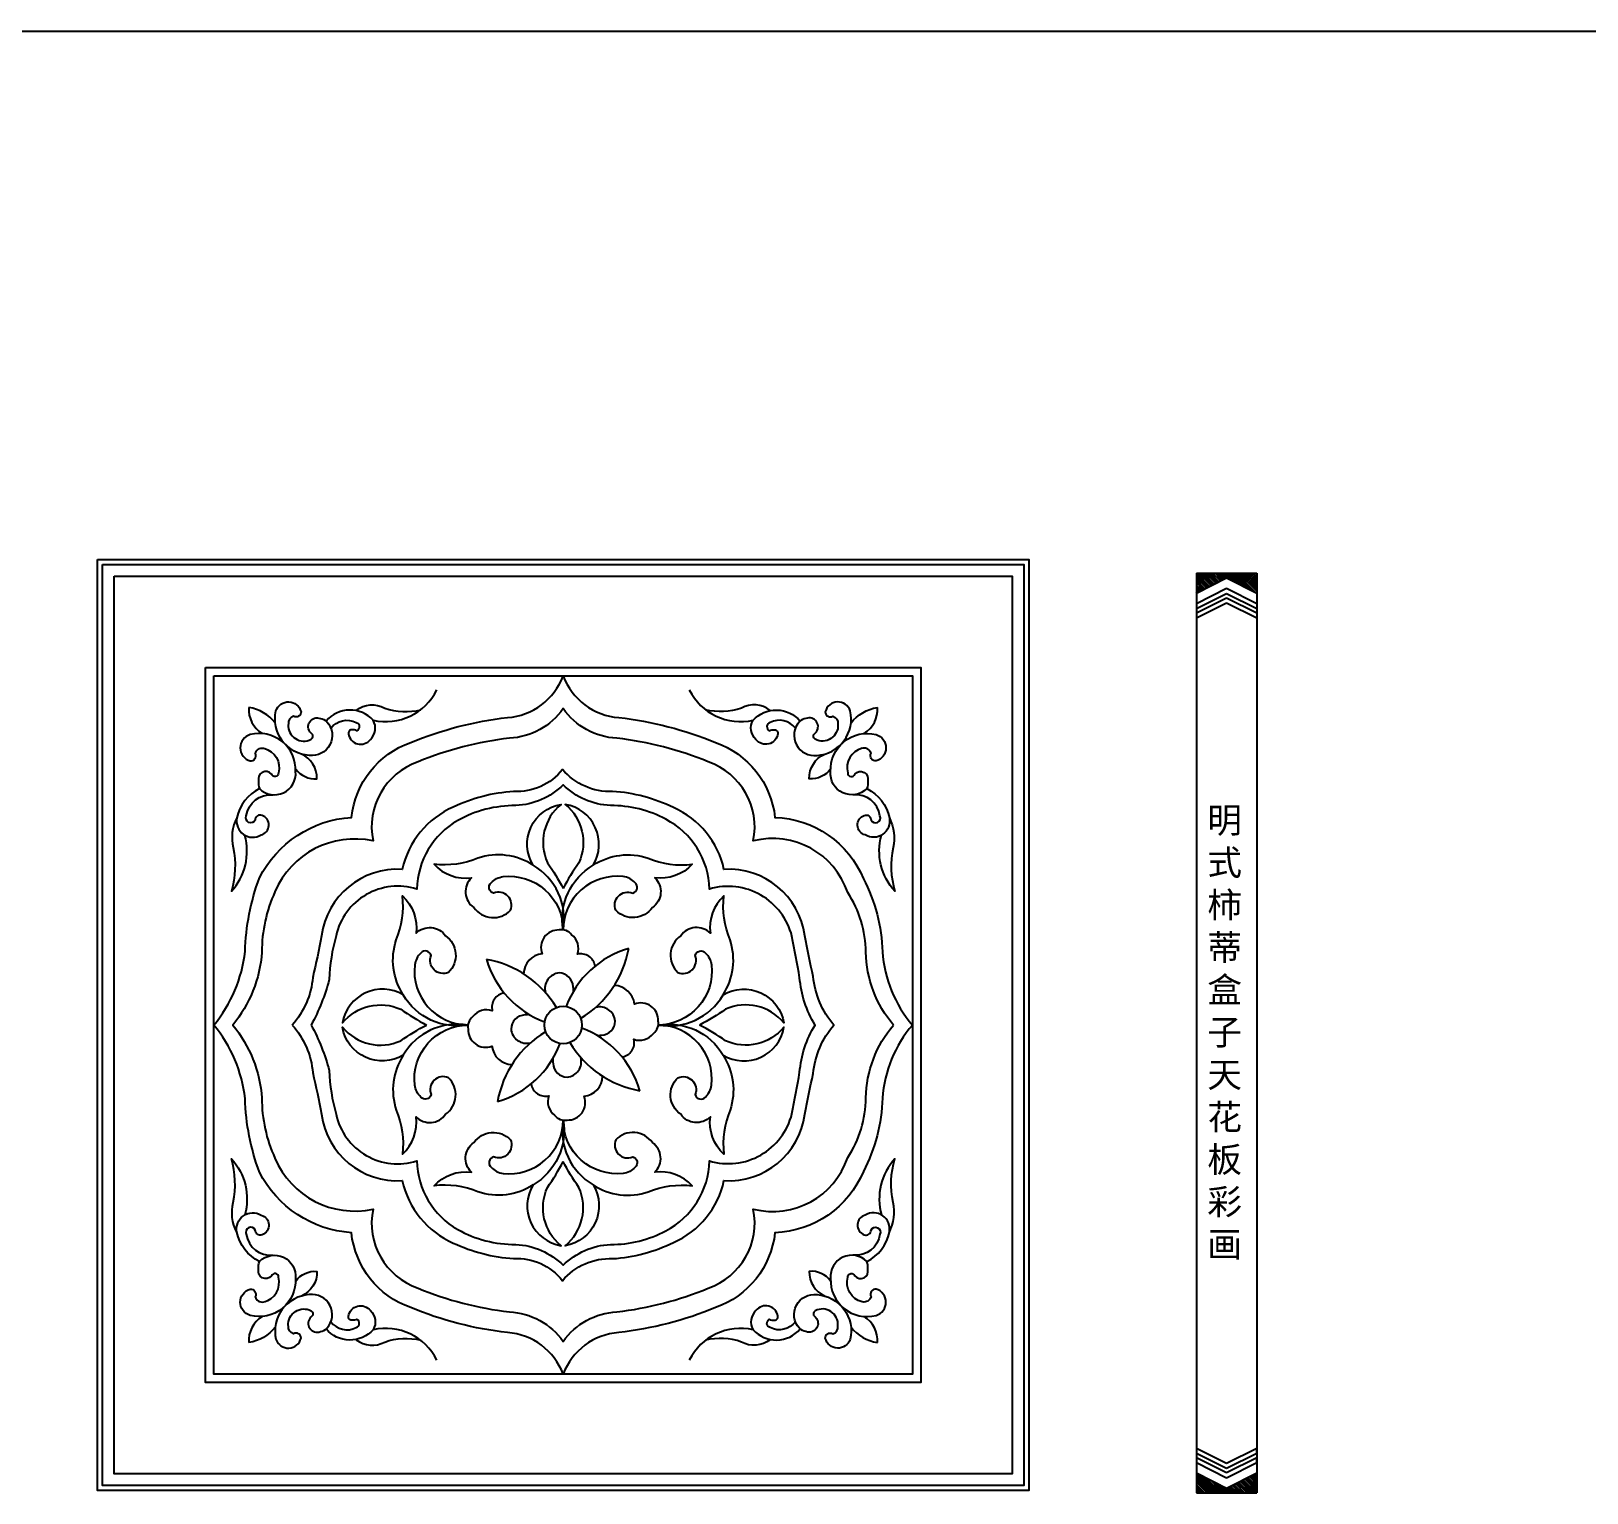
# Model space of a CAD drawing. Extents: x -66030 to 95157, y -13132 to 45879.
# Drawn here: x -27863 to -25992, y 6252 to 8010 of the extents above; entities that cross this region are included whole.
import ezdxf

# ---------------------------------------------------------------- set-up
doc = ezdxf.new("R2010")
doc.units = 0
doc.header["$LTSCALE"] = 100
doc.header["$MEASUREMENT"] = 0
for name, color, linetype in [('3', 11, 'CONTINUOUS'), ('4', 121, 'CONTINUOUS'), ('BH', 21, 'CONTINUOUS'), ('TEXT', 105, 'CONTINUOUS')]:
    doc.layers.add(name, color=color, linetype=linetype)
doc.styles.add('HZ', font='simhei.ttf')

# ---------------------------------------------------------------- blocks, each defined once
blk = doc.blocks.new('A$C7474708E')
at = {"layer": '3'}
for p, q in [((0, 1106.4), (0, 0)), ((0, 1106.4), (0, 1082.4)), ((0, 1106.4), (72.5, 1106.4)), ((72.5, 1106.4), (72.5, 0)), ((72.5, 1106.4), (72.5, 1082.4)), ((0, 1082.4), (36.3, 1100.6)), ((0, 1070), (36.3, 1088.1)), ((36.3, 1100.6), (72.5, 1082.4)), ((36.3, 1088.1), (72.5, 1070)), ((0, 1063.8), (36.3, 1081.9)), ((0, 1058.6), (36.3, 1076.8)), ((0, 1052.4), (36.3, 1070.6)), ((0, 1070), (0, 1063.8)), ((36.3, 1081.9), (72.5, 1063.8)), ((36.3, 1076.8), (72.5, 1058.6)), ((36.3, 1070.6), (72.5, 1052.4)), ((72.5, 1070), (72.5, 1063.8)), ((0, 1058.6), (0, 1052.4)), ((72.5, 1058.6), (72.5, 1052.4)), ((0, 54), (36.3, 35.9)), ((0, 47.8), (36.3, 29.6)), ((0, 42.7), (36.3, 24.5)), ((36.3, 35.9), (72.5, 54)), ((36.3, 29.6), (72.5, 47.8)), ((36.3, 24.5), (72.5, 42.7)), ((72.5, 47.8), (72.5, 54)), ((72.5, 36.4), (72.5, 42.7)), ((0, 36.4), (36.3, 18.3)), ((0, 24), (36.3, 5.9)), ((36.3, 18.3), (72.5, 36.4)), ((36.3, 5.9), (72.5, 24)), ((72.5, 0), (72.5, 24)), ((0, 0), (72.5, 0))]:
    blk.add_line(p, q, dxfattribs=at)
at = {"layer": 'BH'}
for p, q in [((15.8, 1090.3), (0, 1106.2)), ((17.7, 1091.3), (2.6, 1106.4)), ((19.6, 1092.2), (5.4, 1106.4)), ((21.5, 1093.2), (8.2, 1106.4)), ((23.4, 1094.1), (11.1, 1106.4)), ((25.3, 1095.1), (13.9, 1106.4)), ((27.1, 1096), (16.7, 1106.4)), ((29, 1096.9), (19.5, 1106.4)), ((30.9, 1097.9), (22.4, 1106.4)), ((32.8, 1098.8), (25.2, 1106.4)), ((34.7, 1099.8), (28, 1106.4)), ((37.2, 1100.1), (30.9, 1106.4)), ((42.9, 1097.2), (33.7, 1106.4)), ((48.5, 1094.4), (36.5, 1106.4)), ((54.2, 1091.6), (39.3, 1106.4)), ((59.8, 1088.8), (42.2, 1106.4)), ((65.5, 1085.9), (45, 1106.4)), ((71.2, 1083.1), (47.8, 1106.4)), ((72.5, 1084.6), (50.7, 1106.4)), ((72.5, 1087.4), (53.5, 1106.4)), ((72.5, 1090.2), (56.3, 1106.4)), ((72.5, 1093.1), (59.1, 1106.4)), ((72.5, 1095.9), (62, 1106.4)), ((72.5, 1098.7), (64.8, 1106.4)), ((72.5, 1101.5), (67.6, 1106.4)), ((72.5, 1104.4), (70.5, 1106.4)), ((13.9, 1089.4), (0, 1103.3)), ((12.1, 1088.5), (0, 1100.5)), ((10.2, 1087.5), (0, 1097.7)), ((8.3, 1086.6), (0, 1094.9)), ((6.4, 1085.6), (0, 1092)), ((4.5, 1084.7), (0, 1089.2)), ((2.6, 1083.7), (0, 1086.4)), ((0.7, 1082.8), (0, 1083.5)), ((21.3, 0), (0, 21.3)), ((24.1, 0), (0.2, 23.9)), ((26.9, 0), (5.8, 21.1)), ((72.5, 8.2), (61.9, 18.7)), ((72.5, 11), (63.8, 19.7)), ((72.5, 13.8), (65.7, 20.6)), ((72.5, 16.6), (67.6, 21.6)), ((72.5, 19.5), (69.5, 22.5)), ((72.5, 22.3), (71.4, 23.4)), ((18.4, 0), (0, 18.4)), ((15.6, 0), (0, 15.6)), ((12.8, 0), (0, 12.8)), ((9.9, 0), (0, 9.9)), ((7.1, 0), (0, 7.1)), ((4.3, 0), (0, 4.3)), ((1.5, 0), (0, 1.5)), ((29.7, 0), (11.5, 18.3)), ((32.6, 0), (17.2, 15.4)), ((35.4, 0), (22.8, 12.6)), ((38.2, 0), (28.5, 9.8)), ((41.1, 0), (34.1, 6.9)), ((43.9, 0), (37.4, 6.5)), ((46.7, 0), (39.3, 7.4)), ((49.5, 0), (41.2, 8.3)), ((52.4, 0), (43.1, 9.3)), ((55.2, 0), (45, 10.2)), ((58, 0), (46.9, 11.2)), ((60.9, 0), (48.7, 12.1)), ((63.7, 0), (50.6, 13.1)), ((66.5, 0), (52.5, 14)), ((69.3, 0), (54.4, 14.9)), ((72.2, 0), (56.3, 15.9)), ((72.5, 2.5), (58.2, 16.8)), ((72.5, 5.3), (60.1, 17.8))]:
    blk.add_line(p, q, dxfattribs=at)

msp = doc.modelspace()

# ---------------------------------------------------------------- linework, layer by layer
at = {"layer": '3', "color": 2}
msp.add_line((-66009.4, 8010), (95156.9, 8010), dxfattribs=at)
at = {"layer": '4'}
for points in [[(-27777.2, 7368.5), (-26669.2, 7368.5), (-26669.2, 6260.5), (-27777.2, 6260.5)], [(-27643.2, 7234.5), (-26803.2, 7234.5), (-26803.2, 6394.5), (-27643.2, 6394.5)]]:
    msp.add_lwpolyline(points, close=True, dxfattribs=at)
for points in [[(-26803.2, 6814.5, 0.159198), (-26839.1, 6726.6, -0.11181), (-26862.1, 6638.5, -0.294125), (-26968.5, 6564.7, -0.287517), (-27039.9, 6474.6, -0.069767), (-27156.2, 6444.6, 0.293588), (-27223.2, 6394.5, 0.293588), (-27290.2, 6444.6, -0.069767), (-27406.6, 6474.6, -0.287517), (-27477.9, 6564.7, -0.264436), (-27588.6, 6637.6, -0.081731), (-27605.7, 6726, 0.143432), (-27643.2, 6814.5, 0.143432), (-27605.7, 6903, -0.081731), (-27588.6, 6991.4, -0.264436), (-27477.9, 7064.3, -0.287517), (-27406.6, 7154.3, -0.069767), (-27290.2, 7184.3, 0.293588), (-27223.2, 7234.5, 0.293588), (-27156.2, 7184.3, -0.069767), (-27039.9, 7154.3, -0.287517), (-26968.5, 7064.3, -0.294125), (-26862.1, 6990.5, -0.11181), (-26839.1, 6902.4, 0.159198)], [(-26825.8, 6814.5, -0.17427), (-26859.1, 6902.1, 0.143908), (-26880.9, 6973.8, 0.391984), (-26994.5, 7035.9, 0.375739), (-27048.8, 7131, 0.069886), (-27158.6, 7159.4, -0.232225), (-27223.2, 7195.2, -0.232225), (-27287.9, 7159.4, 0.069886), (-27397.7, 7131, 0.375739), (-27451.9, 7035.9, 0.361755), (-27569.8, 6974.7, 0.109267), (-27585.6, 6902.2, -0.156266), (-27620.7, 6814.5, -0.156266), (-27585.6, 6726.7, 0.109267), (-27569.8, 6654.3, 0.361755), (-27451.9, 6593.1, 0.375739), (-27397.7, 6498, 0.069886), (-27287.9, 6469.5, -0.232225), (-27223.2, 6433.8, -0.232225), (-27158.6, 6469.5, 0.069886), (-27048.8, 6498, 0.375739), (-26994.5, 6593.1, 0.391984), (-26880.9, 6655.2, 0.143908), (-26859.1, 6726.8, -0.17427)], [(-27549, 6814.5, -0.159579), (-27524.3, 6757.2, -0.008656), (-27513.8, 6707.3, 0.39509), (-27416.7, 6627.3, 0.238867), (-27355.4, 6552.3, 0.093297), (-27282.8, 6533.5, -0.246914), (-27224, 6507, -0.233586), (-27163.7, 6533.5, 0.098891), (-27090.6, 6553, 0.24221), (-27029.8, 6627.3, 0.39509), (-26932.6, 6707.3, -0.008632), (-26922.5, 6756, -0.157369), (-26897.5, 6814.5, -0.157369), (-26922.5, 6873, -0.008632), (-26932.6, 6921.7, 0.39509), (-27029.8, 7001.7, 0.24221), (-27090.6, 7076, 0.098891), (-27163.7, 7095.4, -0.233586), (-27224, 7121.9, -0.246914), (-27282.8, 7095.4, 0.093297), (-27355.4, 7076.7, 0.238867), (-27416.7, 7001.7, 0.39509), (-27513.8, 6921.7, -0.008656), (-27524.3, 6871.8, -0.159579)], [(-27526.2, 6814.5, -0.055705), (-27504.5, 6759.7, 0.060628), (-27496.3, 6707.1, 0.440362), (-27399.2, 6651, 0.262485), (-27350, 6568.5, 0.127745), (-27280.2, 6550.5, -0.185669), (-27223.2, 6525.6, -0.185669), (-27166.3, 6550.5, 0.126063), (-27099.7, 6567.1, 0.275018), (-27047.3, 6651, 0.426865), (-26948.1, 6707.6, 0.005625), (-26938.8, 6757.6, -0.116381), (-26920.3, 6814.5, -0.116381), (-26938.8, 6871.4, 0.005625), (-26948.1, 6921.3, 0.426865), (-27047.3, 6978, 0.275018), (-27099.7, 7061.9, 0.126063), (-27166.3, 7078.5, -0.185669), (-27223.2, 7103.4, -0.185669), (-27280.2, 7078.5, 0.127745), (-27350, 7060.5, 0.262485), (-27399.2, 6978, 0.440362), (-27496.3, 6921.9, 0.060628), (-27504.5, 6869.3, -0.055705)]]:
    msp.add_lwpolyline(points, format="xyb", close=True, dxfattribs=at)
for points in [[(-27569.5, 7178.1, 0.18244), (-27601.2, 7196.5, 0.181893)], [(-27553.8, 7175.9, 0.585307), (-27526.3, 7158.2, 0.60131), (-27526.8, 7165.9, -0.811957), (-27515.2, 7183.2, -0.162859), (-27507.4, 7179.3, -0.701962), (-27528.6, 7138.8, -0.461752), (-27568.6, 7192.5, -0.748279), (-27538.5, 7191.3, -0.591972), (-27547.5, 7185.8, 0.40606), (-27553.7, 7176.3)], [(-27502.6, 7171.4, -0.368536), (-27472.1, 7178.4, -0.659645), (-27471.2, 7168.5, 0.134773), (-27477.6, 7169.5, 0.460794), (-27481.5, 7164.7, 0.658878), (-27455.1, 7157.9, 0.356102), (-27451.8, 7181, 0.453874), (-27508.3, 7180.1, 0.453874)], [(-27472.1, 7193, -0.300206), (-27437.7, 7195.8, 0.148912), (-27394.4, 7193.7, 0.148912)], [(-26974.4, 7193, 0.300206), (-27008.8, 7195.8, -0.148912), (-27052.1, 7193.7, -0.148912)], [(-26943.9, 7171.4, 0.368536), (-26974.3, 7178.4, 0.659645), (-26975.3, 7168.5, -0.134773), (-26968.9, 7169.5, -0.460794), (-26965, 7164.7, -0.658878), (-26991.4, 7157.9, -0.356102), (-26994.7, 7181, -0.453874), (-26938.2, 7180.1, -0.453874)], [(-26892.7, 7175.9, -0.585307), (-26920.1, 7158.2, -0.60131), (-26919.7, 7165.9, 0.811957), (-26931.3, 7183.2, 0.162859), (-26939.1, 7179.3, 0.701962), (-26917.9, 7138.8, 0.461752), (-26877.9, 7192.5, 0.748279), (-26907.9, 7191.3, 0.591972), (-26899, 7185.8, -0.40606), (-26892.7, 7176.3)], [(-26877, 7178.1, -0.18244), (-26845.3, 7196.5, -0.181893)], [(-27582.9, 7147.4, -0.413354), (-27565.5, 7117.8, -0.832811), (-27574.1, 7116.3, 0.802164), (-27589.5, 7108.1, 0.111674), (-27588.5, 7098.8, 0.701962), (-27545, 7119.4, 0.504419), (-27599.7, 7163.8, 0.748279), (-27599.7, 7132.1, 0.591972), (-27593.6, 7141.3, -0.40606), (-27583.4, 7147.4)], [(-26863.6, 7147.4, 0.413354), (-26881, 7117.8, 0.832811), (-26872.3, 7116.3, -0.802164), (-26856.9, 7108.1, -0.111674), (-26858, 7098.8, -0.701962), (-26901.5, 7119.4, -0.504419), (-26846.8, 7163.8, -0.748279), (-26846.8, 7132.1, -0.591972), (-26852.9, 7141.3, 0.40606), (-26863.1, 7147.4)], [(-27544.9, 7122.4, 0.259651), (-27519.3, 7110.8, 0.300111), (-27538, 7140.4, 0.300111)], [(-26901.5, 7122.4, -0.259651), (-26927.2, 7110.8, -0.300111), (-26908.5, 7140.4, -0.300111)], [(-27588.5, 7098.8, 0.235657), (-27615.6, 7063.6, 0.655294), (-27586.4, 7043.2, 0.740322), (-27585.4, 7066.7, 0.536679), (-27593.6, 7061, -0.991777), (-27604.3, 7066.1, -0.410661), (-27572.1, 7091.2)], [(-26858, 7098.8, -0.235657), (-26830.9, 7063.6, -0.655294), (-26860, 7043.2, -0.740322), (-26861.1, 7066.7, -0.536679), (-26852.9, 7061, 0.991777), (-26842.2, 7066.1, 0.410661), (-26874.3, 7091.2)], [(-27259.4, 7006.8, -0.530033), (-27225.8, 7079.9, 0.340639), (-27242.1, 7009.7, -0.031832), (-27223.2, 6978.6)], [(-27187.1, 7006.8, 0.530033), (-27220.7, 7079.9, -0.340639), (-27204.4, 7009.7, 0.031832), (-27223.2, 6978.6)], [(-27615.6, 7063.6, 0.17972), (-27620.2, 7027.9, -0.124848), (-27622.2, 6975.3, 0.257372), (-27606.1, 7042.8, 0.257372)], [(-26830.9, 7063.6, -0.17972), (-26826.3, 7027.9, 0.124848), (-26824.3, 6975.3, -0.257372), (-26840.4, 7042.8, -0.257372)], [(-27223.2, 6928.9, 0.31182), (-27259.4, 7006.8, 0.229066), (-27325.7, 7015.2, -0.128945), (-27378.5, 7007.8, 0.242744), (-27333.6, 6991.5, 0.473364), (-27330.6, 6955.9, 0.47493), (-27286.6, 6952.5, 0.673205), (-27306.9, 6973.2, -0.619982), (-27309.8, 6985.6, -0.179227), (-27295.5, 6993, -0.445938), (-27223.2, 6928.9)], [(-27223.2, 6928.9, -0.31182), (-27187.1, 7006.8, -0.229066), (-27120.8, 7015.2, 0.128945), (-27067.9, 7007.8, -0.242744), (-27112.9, 6991.5, -0.473364), (-27115.9, 6955.9, -0.47493), (-27159.9, 6952.5, -0.673205), (-27139.6, 6973.2, 0.619982), (-27136.6, 6985.6, 0.179227), (-27151, 6993, 0.445938), (-27223.2, 6928.9)], [(-27337.7, 6814.5, -0.31182), (-27415.5, 6850.7, -0.229066), (-27423.9, 6916.9, 0.128945), (-27416.5, 6969.8, -0.242744), (-27400.2, 6924.8, -0.473364), (-27364.7, 6921.8, -0.47493), (-27361.2, 6877.8, -0.673205), (-27382, 6898.1, 0.619982), (-27394.3, 6901.1, 0.179227), (-27401.7, 6886.7, 0.445938), (-27337.7, 6814.5)], [(-27108.8, 6814.5, 0.31182), (-27030.9, 6850.7, 0.229066), (-27022.5, 6916.9, -0.128945), (-27029.9, 6969.8, 0.242744), (-27046.2, 6924.8, 0.473364), (-27081.8, 6921.8, 0.47493), (-27085.3, 6877.8, 0.673205), (-27064.5, 6898.1, -0.619982), (-27052.2, 6901.1, -0.179227), (-27044.8, 6886.7, -0.445938), (-27108.8, 6814.5)], [(-27184.8, 6885.4, 0.437297), (-27206.1, 6899.6, 0.328068), (-27213, 6923, 0.282557), (-27228, 6928.8, 0.539408), (-27248.5, 6900.2, 0.372795), (-27270.8, 6876.1, 0.372795)], [(-27210.7, 6855.2, 0.054438), (-27211.1, 6860.6, 0.392202), (-27228, 6877.1, 0.464889), (-27244.5, 6853.6, 0.464889)], [(-27415.5, 6850.7, 0.530033), (-27488.6, 6817, -0.340639), (-27418.5, 6833.4, 0.031832), (-27387.4, 6814.5)], [(-27294.1, 6853, 0.437297), (-27308.4, 6831.6, 0.328068), (-27331.8, 6824.7, 0.282557), (-27337.5, 6809.7, 0.539408), (-27308.9, 6789.2, 0.372795), (-27284.9, 6766.9, 0.372795)], [(-27152.4, 6776, 0.437297), (-27138.1, 6797.3, 0.328068), (-27114.7, 6804.3, 0.282557), (-27108.9, 6819.3, 0.539408), (-27137.5, 6839.7, 0.372795), (-27161.6, 6862.1, 0.372795)], [(-27030.9, 6850.7, -0.530033), (-26957.8, 6817, 0.340639), (-27028, 6833.4, -0.031832), (-27059.1, 6814.5)], [(-27182.5, 6802, 0.054438), (-27177.2, 6802.4, 0.392202), (-27160.6, 6819.3, 0.464889), (-27184.1, 6835.7, 0.464889)], [(-27415.5, 6778.3, -0.530033), (-27488.6, 6811.9, 0.340639), (-27418.5, 6795.6, -0.031832), (-27387.4, 6814.5)], [(-27337.7, 6814.5, 0.31182), (-27415.5, 6778.3, 0.229066), (-27423.9, 6712.1, -0.128945), (-27416.5, 6659.2, 0.242744), (-27400.2, 6704.2, 0.473364), (-27364.7, 6707.1, 0.47493), (-27361.2, 6751.1, 0.673205), (-27382, 6730.9, -0.619982), (-27394.3, 6727.9, -0.179227), (-27401.7, 6742.2, -0.445938), (-27337.7, 6814.5)], [(-27264, 6827, 0.054438), (-27269.3, 6826.6, 0.392202), (-27285.9, 6809.7, 0.464889), (-27262.4, 6793.2, 0.464889)], [(-27108.8, 6814.5, -0.31182), (-27030.9, 6778.3, -0.229066), (-27022.5, 6712.1, 0.128945), (-27029.9, 6659.2, -0.242744), (-27046.2, 6704.2, -0.473364), (-27081.8, 6707.1, -0.47493), (-27085.3, 6751.1, -0.673205), (-27064.5, 6730.9, 0.619982), (-27052.2, 6727.9, 0.179227), (-27044.8, 6742.2, 0.445938), (-27108.8, 6814.5)], [(-27030.9, 6778.3, 0.530033), (-26957.8, 6811.9, -0.340639), (-27028, 6795.6, 0.031832), (-27059.1, 6814.5)], [(-27235.7, 6773.7, 0.054438), (-27235.4, 6768.4, 0.392202), (-27218.5, 6751.8, 0.464889), (-27202, 6775.3, 0.464889)], [(-27226.7, 6791.9, 0.005264), (-27227.1, 6791.5, 0.005264)], [(-27261.7, 6743.6, 0.437297), (-27240.4, 6729.4, 0.328068), (-27233.5, 6706, 0.282557), (-27218.5, 6700.2, 0.539408), (-27198, 6728.8, 0.372795), (-27175.7, 6752.9, 0.372795)], [(-27223.2, 6700.1, -0.31182), (-27259.4, 6622.2, -0.229066), (-27325.7, 6613.8, 0.128945), (-27378.5, 6621.2, -0.242744), (-27333.6, 6637.5, -0.473364), (-27330.6, 6673, -0.47493), (-27286.6, 6676.5, -0.673205), (-27306.9, 6655.8, 0.619982), (-27309.8, 6643.4, 0.179227), (-27295.5, 6636, 0.445938), (-27223.2, 6700.1)], [(-27223.2, 6700.1, 0.31182), (-27187.1, 6622.2, 0.229066), (-27120.8, 6613.8, -0.128945), (-27067.9, 6621.2, 0.242744), (-27112.9, 6637.5, 0.473364), (-27115.9, 6673, 0.47493), (-27159.9, 6676.5, 0.673205), (-27139.6, 6655.8, -0.619982), (-27136.6, 6643.4, -0.179227), (-27151, 6636, -0.445938), (-27223.2, 6700.1)], [(-27615.6, 6565.4, -0.17972), (-27620.2, 6601.1, 0.124848), (-27622.2, 6653.7, -0.257372), (-27606.1, 6586.1, -0.257372)], [(-27259.4, 6622.2, 0.530033), (-27225.8, 6549.1, -0.340639), (-27242.1, 6619.2, 0.031832), (-27223.2, 6650.3)], [(-27187.1, 6622.2, -0.530033), (-27220.7, 6549.1, 0.340639), (-27204.4, 6619.2, -0.031832), (-27223.2, 6650.3)], [(-26830.9, 6565.4, 0.17972), (-26826.3, 6601.1, -0.124848), (-26824.3, 6653.7, 0.257372), (-26840.4, 6586.1, 0.257372)], [(-27588.5, 6530.1, -0.235657), (-27615.6, 6565.4, -0.655294), (-27586.4, 6585.8, -0.740322), (-27585.4, 6562.3, -0.536679), (-27593.6, 6567.9, 0.991777), (-27604.3, 6562.8, 0.410661), (-27572.1, 6537.8)], [(-26858, 6530.1, 0.235657), (-26830.9, 6565.4, 0.655294), (-26860, 6585.8, 0.740322), (-26861.1, 6562.3, 0.536679), (-26852.9, 6567.9, -0.991777), (-26842.2, 6562.8, -0.410661), (-26874.3, 6537.8)], [(-27582.9, 6481.5, 0.413354), (-27565.5, 6511.1, 0.832811), (-27574.1, 6512.7, -0.802164), (-27589.5, 6520.8, -0.111674), (-27588.5, 6530.1, -0.701962), (-27545, 6509.6, -0.504419), (-27599.7, 6465.2, -0.748279), (-27599.7, 6496.9, -0.591972), (-27593.6, 6487.7, 0.40606), (-27583.4, 6481.5)], [(-26863.6, 6481.5, -0.413354), (-26881, 6511.1, -0.832811), (-26872.3, 6512.7, 0.802164), (-26856.9, 6520.8, 0.111674), (-26858, 6530.1, 0.701962), (-26901.5, 6509.6, 0.504419), (-26846.8, 6465.2, 0.748279), (-26846.8, 6496.9, 0.591972), (-26852.9, 6487.7, -0.40606), (-26863.1, 6481.5)], [(-27544.9, 6506.6, -0.259651), (-27519.3, 6518.2, -0.300111), (-27538, 6488.5, -0.300111)], [(-26901.5, 6506.6, 0.259651), (-26927.2, 6518.2, 0.300111), (-26908.5, 6488.5, 0.300111)], [(-27553.8, 6453.1, -0.585307), (-27526.3, 6470.8, -0.60131), (-27526.8, 6463.1, 0.811957), (-27515.2, 6445.8, 0.162859), (-27507.4, 6449.7, 0.701962), (-27528.6, 6490.2, 0.461752), (-27568.6, 6436.5, 0.748279), (-27538.5, 6437.7, 0.591972), (-27547.5, 6443.2, -0.40606), (-27553.7, 6452.6)], [(-27502.6, 6457.6, 0.368536), (-27472.1, 6450.6, 0.659645), (-27471.2, 6460.5, -0.134773), (-27477.6, 6459.5, -0.460794), (-27481.5, 6464.2, -0.658878), (-27455.1, 6471.1, -0.356102), (-27451.8, 6448, -0.453874), (-27508.3, 6448.9, -0.453874)], [(-26943.9, 6457.6, -0.368536), (-26974.3, 6450.6, -0.659645), (-26975.3, 6460.5, 0.134773), (-26968.9, 6459.5, 0.460794), (-26965, 6464.2, 0.658878), (-26991.4, 6471.1, 0.356102), (-26994.7, 6448, 0.453874), (-26938.2, 6448.9, 0.453874)], [(-26892.7, 6453.1, 0.585307), (-26920.1, 6470.8, 0.60131), (-26919.7, 6463.1, -0.811957), (-26931.3, 6445.8, -0.162859), (-26939.1, 6449.7, -0.701962), (-26917.9, 6490.2, -0.461752), (-26877.9, 6436.5, -0.748279), (-26907.9, 6437.7, -0.591972), (-26899, 6443.2, 0.40606), (-26892.7, 6452.6)], [(-27569.5, 6450.9, -0.18244), (-27601.2, 6432.5, -0.181893)], [(-27472.1, 6435.9, 0.300206), (-27437.7, 6433.2, -0.148912), (-27394.4, 6435.3, -0.148912)], [(-26974.4, 6435.9, -0.300206), (-27008.8, 6433.2, 0.148912), (-27052.1, 6435.3, 0.148912)], [(-26877, 6450.9, 0.18244), (-26845.3, 6432.5, 0.181893)]]:
    msp.add_lwpolyline(points, format="xyb", dxfattribs=at)
msp.add_circle((-27223.2, 6814.5), 22.6, dxfattribs=at)
for centre, radius, start, end in [((-27436.9, 7248.8), 69.4, 257.5973, 333.1626), ((-27009.6, 7248.8), 69.4, 206.8374, 282.4027), ((-27566.6, 7194.5), 34.9, 176.8274, 237.6716), ((-26879.9, 7194.5), 34.9, 302.3284, 3.1726), ((-27112.3, 6796.6), 114.6, 106.2092, 159.4823), ((-27265.9, 6928.3), 123.5, 301.0583, 349.8949), ((-27337.1, 6771.8), 123.5, 31.0583, 79.8949), ((-27205.3, 6925.5), 114.6, 196.2092, 249.4823), ((-27180.6, 6700.6), 123.5, 121.0583, 169.8949), ((-27109.4, 6857.1), 123.5, 211.0583, 259.8949), ((-27241.1, 6703.5), 114.6, 16.2092, 69.4823), ((-27334.2, 6832.4), 114.6, 286.2092, 339.4823), ((-27566.6, 6434.4), 34.9, 122.3284, 183.1726), ((-26879.9, 6434.4), 34.9, 356.8274, 57.6716), ((-27436.9, 6380.2), 69.4, 26.8374, 102.4027), ((-27009.6, 6380.2), 69.4, 77.5973, 153.1626)]:
    msp.add_arc(centre, radius, start, end, dxfattribs=at)
at = {"layer": 'TEXT'}
for points in [[(-27783.2, 7374.5), (-26663.2, 7374.5), (-26663.2, 6254.5), (-27783.2, 6254.5)], [(-27763.2, 7354.5), (-26683.2, 7354.5), (-26683.2, 6274.5), (-27763.2, 6274.5)], [(-27653.2, 7244.5), (-26793.2, 7244.5), (-26793.2, 6384.5), (-27653.2, 6384.5)]]:
    msp.add_lwpolyline(points, close=True, dxfattribs=at)

# ---------------------------------------------------------------- block references
at = {"layer": '4'}
msp.add_blockref('A$C7474708E', (-26461.6, 6251.7), dxfattribs=at)

# ---------------------------------------------------------------- texts
at = {"layer": 'TEXT', "insert": (-26448.5, 6804.3), "char_height": 30.6, "attachment_point": 4, "style": 'HZ'}
msp.add_mtext('明\\P式\\P柿\\P蒂\\P盒\\P子\\P天\\P花\\P板\\P彩\\P画', dxfattribs=at)

doc.saveas('drawing.dxf')
